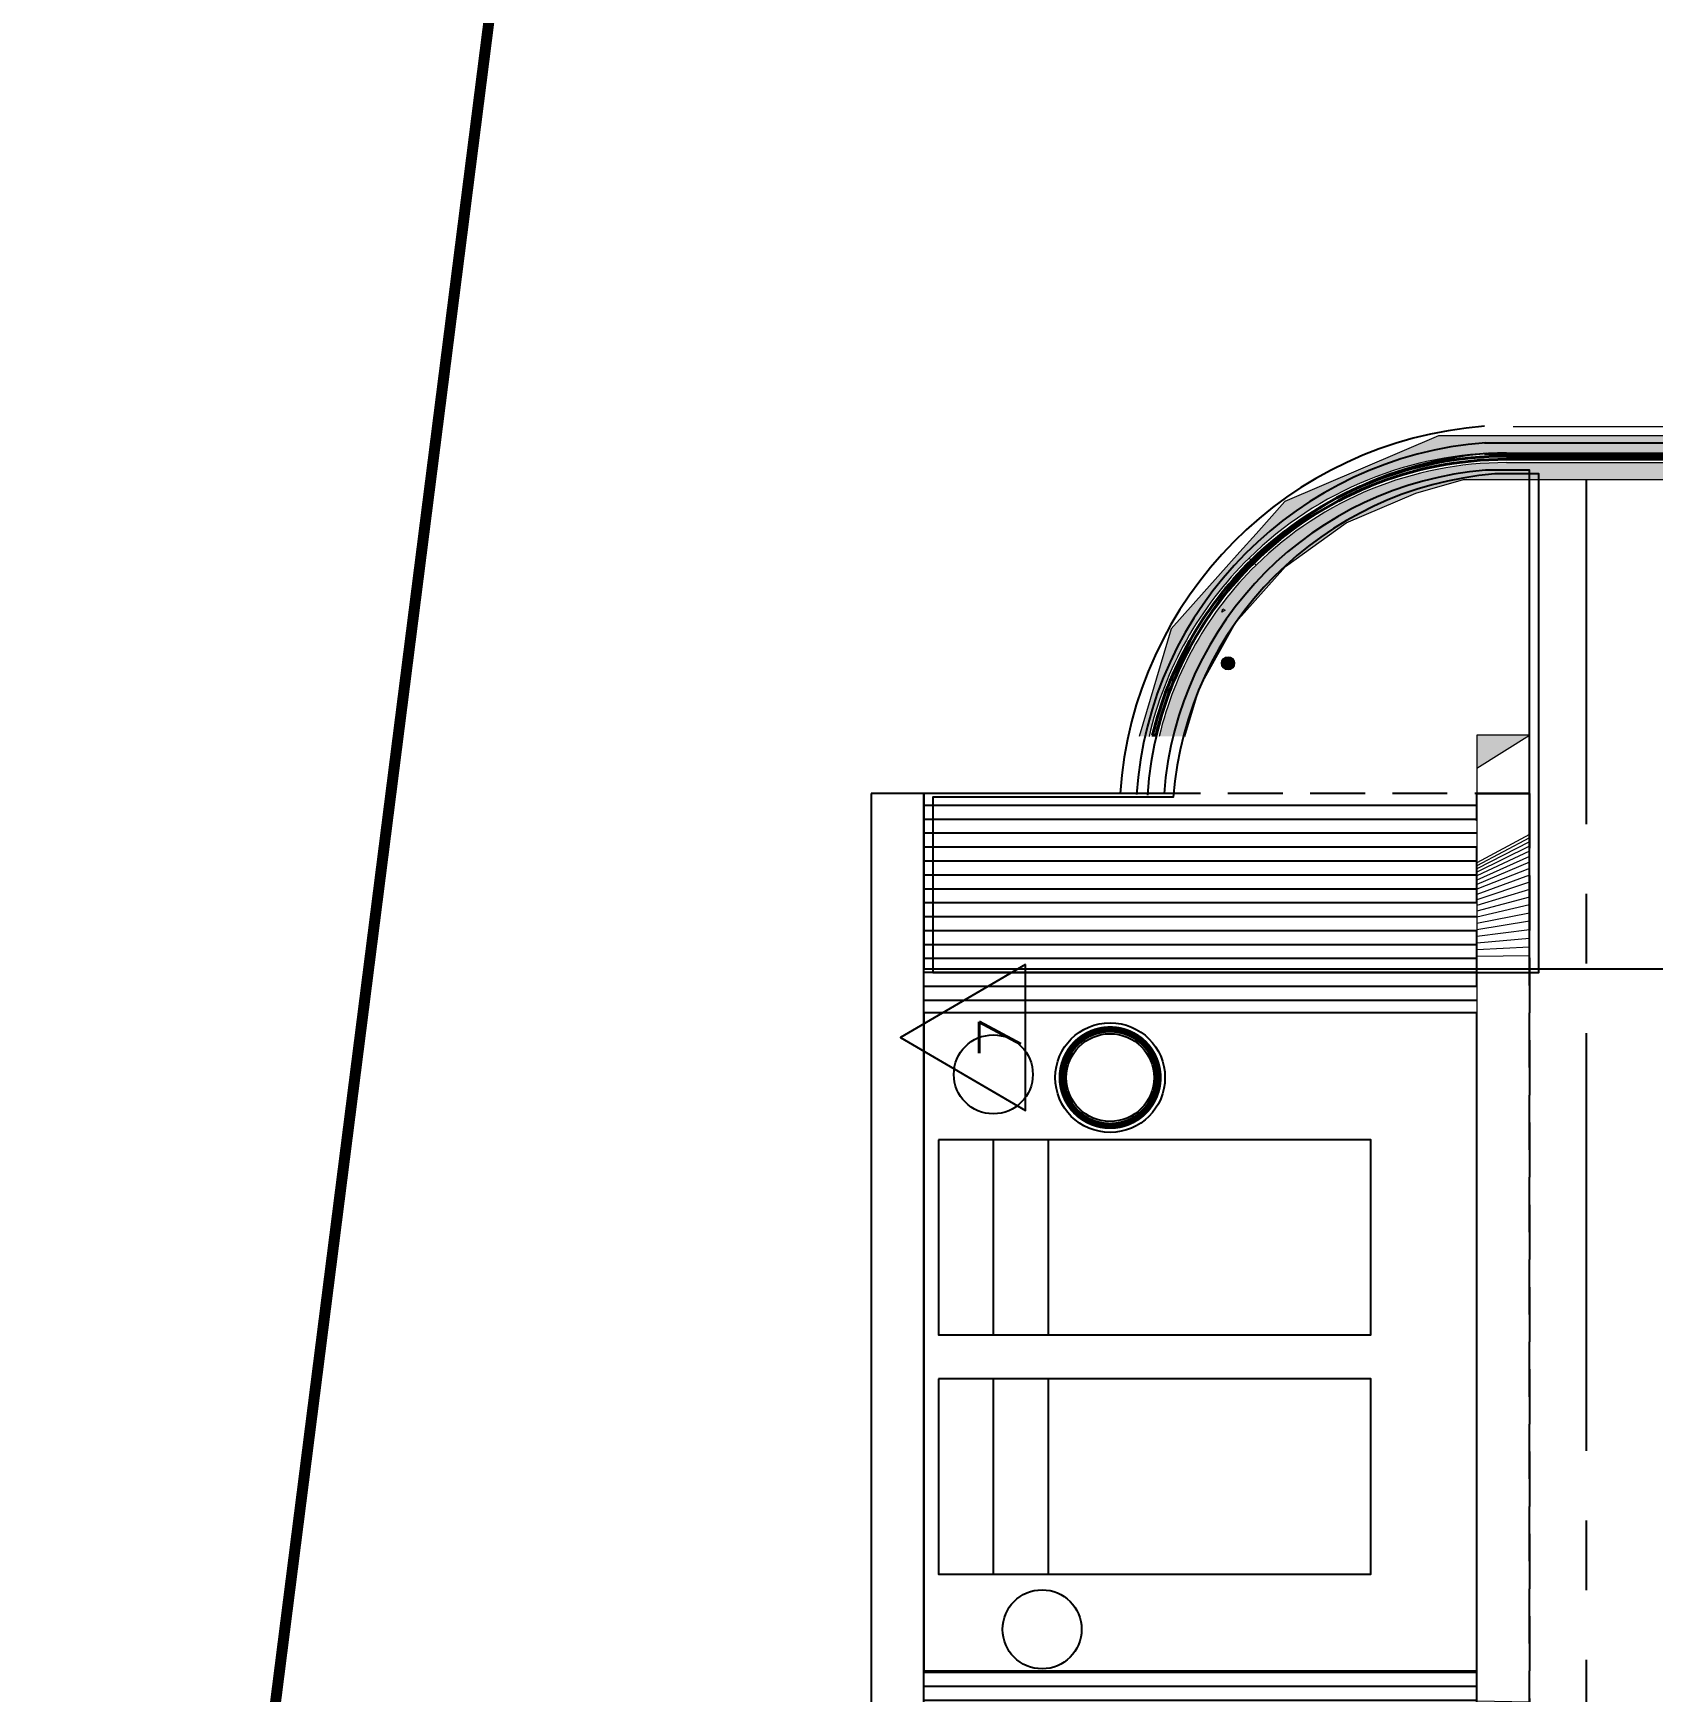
# Model space of a CAD drawing. Extents: x -14.2 to 52.3, y 2.5 to 90.9.
# Drawn here: x -13.45 to -6.07, y 37.06 to 44.62 of the extents above; entities that cross this region are included whole.
import ezdxf
from ezdxf.enums import TextEntityAlignment as Align

# ---------------------------------------------------------------- set-up
doc = ezdxf.new("R2010")
doc.units = 0
for name, pattern in [('limpo_PINI-PSG-PE-0102-LAZ-R00$0$CENTER2', [28.575000000000003, 19.05, -3.175, 3.175, -3.175]), ('limpo_PINI-PSG-PE-0102-LAZ-R00$0$DASHDOT', [1, 0.5, -0.25, 0, -0.25]), ('limpo_PINI-PSG-PE-0102-LAZ-R00$0$HIDDEN', [0.375, 0.25, -0.125]), ('limpo_PINI-PSG-PE-0102-LAZ-R00$0$HIDDEN2', [0.1875, 0.125, -0.0625])]:
    doc.linetypes.add(name, pattern=pattern)
for name, color, linetype in [('FOR_CONTROL', 2, 'Continuous'), ('limpo_PINI-PSG-PE-0102-LAZ-R00$0$PA_ACAB', 3, 'Continuous'), ('limpo_PINI-PSG-PE-0102-LAZ-R00$0$PA_ESTR', 181, 'limpo_PINI-PSG-PE-0102-LAZ-R00$0$CENTER2'), ('limpo_PINI-PSG-PE-0102-LAZ-R00$0$PA_EXTE_1', 1, 'Continuous'), ('limpo_PINI-PSG-PE-0102-LAZ-R00$0$PA_EXTE_2', 2, 'Continuous'), ('limpo_PINI-PSG-PE-0102-LAZ-R00$0$PA_EXTE_3', 3, 'Continuous'), ('limpo_PINI-PSG-PE-0102-LAZ-R00$0$PA_INST_ELET', 162, 'Continuous'), ('limpo_PINI-PSG-PE-0102-LAZ-R00$0$PA_LIMI_TER', 32, 'limpo_PINI-PSG-PE-0102-LAZ-R00$0$DASHDOT'), ('limpo_PINI-PSG-PE-0102-LAZ-R00$0$PA_MOBI', 1, 'Continuous'), ('limpo_PINI-PSG-PE-0102-LAZ-R00$0$XR_ARQT', 7, 'Continuous'), ('XR_ARQT', 7, 'Continuous')]:
    doc.layers.add(name, color=color, linetype=linetype)
for name, color, linetype, lineweight in [('limpo_PINI-PSG-PE-0102-LAZ-R00$0$A-DETL', 1, 'Continuous', 5), ('limpo_PINI-PSG-PE-0102-LAZ-R00$0$A-GENM', 13, 'Continuous', 5), ('limpo_PINI-PSG-PE-0102-LAZ-R00$0$A-GLAZ-CURT', 52, 'Continuous', 5), ('limpo_PINI-PSG-PE-0102-LAZ-R00$0$A-WALL', 1, 'Continuous', 5), ('limpo_PINI-PSG-PE-0102-LAZ-R00$0$G-ANNO-DIMS', 1, 'Continuous', 5), ('limpo_PINI-PSG-PE-0102-LAZ-R00$0$S-BEAM', 12, 'Continuous', 5)]:
    doc.layers.add(name, color=color, linetype=linetype, lineweight=lineweight)
doc.layers.add('PA_VEGE_AUX2', color=6, linetype='Continuous', plot=False)
doc.styles.add('limpo_PINI-PSG-PE-0102-LAZ-R00$0$RMS_2', font='romans.shx', dxfattribs={"width": 1.25, "height": 0.2})

# ---------------------------------------------------------------- blocks, each defined once
blk = doc.blocks.new('limpo_PINI-PSG-PE-0102-LAZ-R00$0$ABAJUR')
at = {"layer": 'limpo_PINI-PSG-PE-0102-LAZ-R00$0$PA_INST_ELET', "linetype": 'limpo_PINI-PSG-PE-0102-LAZ-R00$0$HIDDEN2', "const_width": 0.03}
blk.add_lwpolyline([(-1.592305040393967, 30.17230363251852, 1), (-1.592305040393967, 30.61230363251852, 1)], format="xyb", close=True, dxfattribs=at)
at = {"layer": 'limpo_PINI-PSG-PE-0102-LAZ-R00$0$PA_MOBI'}
for radius in [0.25, 0.2]:
    blk.add_circle((-1.592305040393967, 30.39230363251852), radius, dxfattribs=at)
blk = doc.blocks.new('limpo_PINI-PSG-PE-0102-LAZ-R00$0$SBACAB3')
blk.add_lwpolyline([(3.5, -2.852247072206595), (-5.273559366969494e-16, 3.147752927793391), (-3.5, -2.852247072206595)], close=True)
at = {"style": 'limpo_PINI-PSG-PE-0102-LAZ-R00$0$RMS_2', "width": 1.25}
blk.add_attdef('RE', text='', height=2, dxfattribs=at).set_placement((0.000622995455642622, -2.634608168465888), align=Align.CENTER)
blk = doc.blocks.new('limpo_PINI-PSG-PE-0102-LAZ-R00$0$garden house')
at = {"layer": 'limpo_PINI-PSG-PE-0102-LAZ-R00$0$PA_EXTE_1', "linetype": 'limpo_PINI-PSG-PE-0102-LAZ-R00$0$HIDDEN'}
h = blk.add_hatch(dxfattribs=at)
h.set_pattern_fill('ANSI31', color=256, scale=0.02, angle=45)
h.set_pattern_definition([(90, (0, 0), (-0.0635, 0), [])])
h.paths.add_polyline_path([(-21.67596874912936, 43.95483971245532), (-21.67596874912936, 46.47483971245533), (-22.67596874912931, 46.47483971245533), (-22.67596874912931, 43.95483971245532)])
h = blk.add_hatch(dxfattribs=at)
h.set_pattern_fill('ANSI31', color=256, scale=0.02, angle=45)
h.set_pattern_definition([(90, (-1, 0), (-0.0635, 0), [])])
h.paths.add_polyline_path([(-18.67596874912938, 46.47483971245532), (-18.67596874912938, 43.95483971245531), (-17.67596874912931, 43.95483971245532), (-17.67596874912931, 46.47483971245533)])
for points in [[(-22.67596874912931, 46.71483971245533), (-22.67596874912931, 43.71483971245533), (-17.67596874912931, 43.71483971245533), (-17.67596874912931, 46.71483971245533)], [(-17.67596874912931, 43.71483971245532), (-22.67596874912931, 43.71483971245532), (-22.67596874912931, 43.95483971245532), (-17.67596874912931, 43.95483971245532)]]:
    blk.add_lwpolyline(points, close=True, dxfattribs=at)
at = {"layer": 'limpo_PINI-PSG-PE-0102-LAZ-R00$0$PA_EXTE_2'}
for points in [[(-17.67596874912931, 46.71483971245533), (-22.67596874912931, 46.71483971245533), (-22.67596874912931, 46.47483971245533), (-17.67596874912931, 46.47483971245533)], [(-21.67596874912936, 43.95483971245532), (-18.67596874912938, 43.95483971245532), (-18.67596874912938, 46.47483971245533), (-21.67596874912936, 46.47483971245533)]]:
    blk.add_lwpolyline(points, close=True, dxfattribs=at)
blk = doc.blocks.new('limpo_PINI-PSG-PE-0102-LAZ-R00$0$PINI-EST-PE-1101-TQR-R20_rvt-1-5PPE_008_LAZER__P_A_0_09_')
at = {"layer": 'limpo_PINI-PSG-PE-0102-LAZ-R00$0$S-BEAM'}
h = blk.add_hatch(color=50, dxfattribs=at)
h.paths.add_polyline_path([(-16281.01272989524, 18213.54229682915), (-15977.80558532181, 18431.66831923406), (-15939.16911451407, 18377.96150396806), (-15833.44571940193, 18431.65018049903), (-15701.05804580743, 18485.33917053469), (-15560.65272342702, 18528.39340336021), (-15419.60900143642, 18558.62768845049), (-15282.91475114664, 18576.31610000296), (-15123.06096187827, 18582.48886898401), (-14941.9239656418, 18660.00000000022), (-15450.30083484242, 18660.00000000022), (-16149.96451369333, 18360.60382911588), (-16205.42948618441, 18298.36136539388)])
h.paths.add_polyline_path([(-15869.94562517665, 18262.88615836305), (-15238.1266934947, 18533.25058423763), (-15282.91379139619, 18531.0910160063), (-15424.76311966294, 18512.16000919518), (-15564.49145009923, 18480.81552851187), (-15695.98433116702, 18439.33332528991), (-15827.17480728302, 18384.98096232505), (-15912.62101305697, 18341.05818565737), (-15861.00922603762, 18269.31496861277)])
h.paths.add_polyline_path([(-15921.47038020934, 18353.35929176094), (-15820.89458136937, 18404.40189735884), (-15690.90308085461, 18457.11016618089), (-15556.80829533344, 18498.55233148321), (-15419.60900143642, 18528.40256300033), (-15280.32709906774, 18546.42786578191), (-15282.91475114664, 18546.21466829408), (-15428.42935370774, 18526.70957022076), (-15564.49145009923, 18496.52433076726), (-15701.0618136434, 18453.45984350792), (-15833.45037629929, 18398.61760776321), (-15921.47694703929, 18353.36842001503)])
h = blk.add_hatch(color=50, dxfattribs=at)
h.paths.add_polyline_path([(36619.58749842056, 18460.00000000021), (37085.83165889984, 18460.00000000021), (37085.83165889984, 18537.48886898384), (-15140.00000000001, 18537.48886898401), (-15238.12669349471, 18533.25058423763), (-15330.60177941589, 18493.67916233322), (-15322.15134445459, 18463.76638645483), (-15335.4835663348, 18460.00000000021), (-6269.741944322403, 18460.00000000021), (-6269.741944322403, 18502.85046606758), (-6219.741944322397, 18502.85046606758), (-6219.741944322397, 18460.00000000021), (32600.29062342056, 18460.00000000021)])
h.paths.add_polyline_path([(-15199.1375464399, 18549.93460212666), (-15128.85976720445, 18552.48886898402), (-15151.15209282806, 18552.01831919309), (-15199.10861385137, 18549.94698279824)])
h.paths.add_polyline_path([(37073.35960957759, 18582.48886898384), (37085.83165889984, 18582.48886898384), (37085.83165889984, 18660.00000000022), (-14941.92396564181, 18660.00000000021), (-15123.06096187827, 18582.48886898401), (36619.58749842056, 18582.48886898384)])
for color, points in [(10, [(-15552.72974930635, 18398.62740297829), (-15322.15134445459, 18463.76638645483), (-15330.60177941589, 18493.67916233321), (-15536.26538128374, 18405.67274331966)]), (50, [(-16488.90886228865, 17679.6218266444), (-16146.34357233301, 18064.04656670727), (-16436.64556148644, 17855.20446214751), (-16463.68571241001, 17764.36096602907)]), (50, [(-16538.66900721721, 17512.44873854116), (-16372.8678335186, 17809.84238205248), (-16488.90886228864, 17679.6218266444), (-16536.05563420876, 17521.22856900217)])]:
    blk.add_hatch(color=color, dxfattribs=at).paths.add_polyline_path(points)
h = blk.add_hatch(color=10, dxfattribs=at)
h.paths.add_polyline_path([(-16422.43761488637, 17865.42560282272), (-15861.00922603762, 18269.31496861277), (-15912.62101305697, 18341.05818565737), (-15953.24700727842, 18319.32372237894), (-16064.73264464558, 18249.24962370484), (-16176.76303119782, 18164.52877041869), (-16281.07130772935, 18070.46382509046), (-16370.2404914082, 17975.47095313123), (-16419.04435580565, 17914.33708549944), (-16432.01399512046, 17870.76457060915)])
h.paths.add_polyline_path([(-16381.45235921897, 17985.42257471298), (-16291.58071590911, 18081.1673542205), (-16186.3071701895, 18176.09990684563), (-16064.73264464558, 18266.95010125659), (-15945.8145826971, 18340.84539533525), (-15960.67392058688, 18332.36916176062), (-16073.36478080598, 18261.52438745742), (-16186.42138794637, 18176.01353183507), (-16291.60342361887, 18081.15941736644), (-16381.12363149362, 17985.83380749474)])
h.paths.add_polyline_path([(-16386.42747145137, 18023.91605255507), (-16312.62188225331, 18102.55060191843), (-16205.42948618441, 18199.21643909943), (-16081.77852426299, 18291.63689910622), (-15960.66840931406, 18366.91000419158), (-15939.16911451407, 18377.96150396806), (-15977.80558532181, 18431.66831923406), (-16281.01272989522, 18213.54229682916), (-16354.54628877255, 18131.02337244844), (-16381.61920351454, 18040.06980372645)])
h = blk.add_hatch(color=50, dxfattribs=at)
h.paths.add_polyline_path([(-16813.70276790412, 17289.50098973209), (-16768.62781110428, 17289.50098973209), (-16767.47873106029, 17295.3984909432), (-16731.37904058491, 17424.52090925638), (-16685.05266074322, 17550.33685854036), (-16628.79729904802, 17672.0378069508), (-16562.97446969209, 17788.84166690003), (-16488.00717034716, 17899.99782099144), (-16404.37716385131, 18004.79194571686), (-16386.42747145137, 18023.91605255507), (-16354.54628877254, 18131.02337244844), (-16667.88081144141, 17779.40122635974), (-16793.11974449622, 17358.65126231551)])
h.paths.add_polyline_path([(-16701.19456705357, 17289.50098973209), (-16605.03083864659, 17289.50098973209), (-16419.04435580565, 17914.33708549944), (-16451.52546208448, 17873.64982279389), (-16524.40529069822, 17765.65297273681), (-16588.41291402364, 17652.17251980658), (-16643.13812792619, 17533.93572348523), (-16688.23021622797, 17411.7003251196), (-16722.48869962768, 17289.50098973209), (-16702.10039070473, 17289.50098973209)])
at = {"layer": 'limpo_PINI-PSG-PE-0102-LAZ-R00$0$S-BEAM', "color": 55, "lineweight": 18}
for p, q in [((-15450.3008348424, 18660.0000000002), (-16149.96451369331, 18360.60382911585)), ((-14941.92396564178, 18660.0000000002), (-15450.3008348424, 18660.0000000002)), ((37085.8316588998, 18660.0000000002), (-14941.92396564179, 18660.0000000002)), ((-15552.72974930633, 18398.62740297827), (-15335.48356633479, 18460.0000000002)), ((-15335.48356633479, 18460.0000000002), (-8715.076330821325, 18460.0000000002)), ((-15869.94562517664, 18262.88615836304), (-15552.72974930633, 18398.62740297827)), ((-16149.96451369331, 18360.60382911585), (-16281.01272989522, 18213.54229682913)), ((-16146.34357233299, 18064.04656670725), (-15869.94562517664, 18262.88615836304)), ((-16281.0127298952, 18213.54229682915), (-16354.54628877253, 18131.02337244841)), ((-16354.54628877252, 18131.02337244842), (-16667.88081144138, 17779.40122635972)), ((-16372.86783351859, 17809.84238205245), (-16146.34357233299, 18064.04656670725)), ((-16436.64556148642, 17855.20446214749), (-16432.01399512045, 17870.76457060913)), ((-16422.43761488636, 17865.4256028227), (-16436.64556148642, 17855.20446214749)), ((-16432.01399512045, 17870.76457060913), (-16422.43761488636, 17865.4256028227)), ((-16667.88081144139, 17779.40122635972), (-16813.70276790411, 17289.50098973207)), ((-16538.6690072172, 17512.44873854114), (-16372.86783351859, 17809.84238205245)), ((-16605.03083864658, 17289.50098973207), (-16538.6690072172, 17512.44873854114))]:
    blk.add_line(p, q, dxfattribs=at)
blk = doc.blocks.new('limpo_PINI-PSG-PE-0102-LAZ-R00$0$Parede básica _ DAA_GDC_VID_INFTY - ___-2043446-5PPE_008_LAZER__P_A_0_09_')
at = {"layer": 'limpo_PINI-PSG-PE-0102-LAZ-R00$0$A-WALL'}
for p, q in [((-15140, 18582.48886898399), (-14176.64039042248, 18582.48886898399)), ((-15140, 18537.48886898399), (-14176.64039042248, 18537.48886898399)), ((-14176.64039042248, 18582.48886898399), (-14176.64039042248, 18567.5000000002)), ((-14176.64039042248, 18552.48886898399), (-14176.64039042248, 18537.48886898399))]:
    blk.add_line(p, q, dxfattribs=at)
blk = doc.blocks.new('limpo_PINI-PSG-PE-0102-LAZ-R00$0$Parede básica _ DAA_GDC_VID_INFTY - ___-2045168-5PPE_008_LAZER__P_A_0_09_')
at = {"layer": 'limpo_PINI-PSG-PE-0102-LAZ-R00$0$A-WALL'}
for p, q in [((-16312.62188225329, 18102.55060191839), (-16302.11282829989, 18091.86294649648)), ((-16291.58816590397, 18081.15941736642), (-16281.07130772931, 18070.46382509044)), ((-16753.14180555593, 17290.84493691406), (-16752.78554937393, 17292.35078466766))]:
    blk.add_line(p, q, dxfattribs=at)
for radius, start, end in [(1672.488868983789, 134.517242604964, 166.8832585845849), (1627.488868983791, 134.517242604964, 166.5142933521614), (1642.48886898379, 139.1073686140614, 143.6756193565483), (1642.488868983789, 145.1700639996686, 148.2523775319294), (1642.488868983788, 149.9721877036219, 152.8291367944459), (1657.48886898379, 157.4783879041692, 159.1751195085222), (1642.488868983791, 154.6741271150569, 157.405897157849), (1642.488868983791, 159.3305282075032, 161.9826586362443), (1657.48886898379, 162.0706169640103, 163.8493040829179), (1642.488868983789, 163.9624086620567, 166.5931207475793)]:
    blk.add_arc((-15140, 16910.0000000002), radius, start, end, dxfattribs=at)
blk = doc.blocks.new('limpo_PINI-PSG-PE-0102-LAZ-R00$0$Parede básica _ DAA_GDC_VID_INFTY - ___-2306938-5PPE_008_LAZER__P_A_0_09_')
at = {"layer": 'limpo_PINI-PSG-PE-0102-LAZ-R00$0$A-WALL'}
for p, q in [((-16302.11282829989, 18091.86294649648), (-16312.62188225329, 18102.5506019184)), ((-16281.07130772931, 18070.46382509044), (-16291.58816590397, 18081.15941736642))]:
    blk.add_line(p, q, dxfattribs=at)
for radius, start in [(1672.488868983788, 90.00000000000067), (1627.488868983788, 90.00000000000072)]:
    blk.add_arc((-15140, 16910.0000000002), radius, start, 134.5172426049639, dxfattribs=at)
blk = doc.blocks.new('limpo_PINI-PSG-PE-0102-LAZ-R00$0$Modelos genéricos 5 - Modelos genéricos 2-2316384-5PPE_008_LAZER__P_A_0_09_')
at = {"layer": 'limpo_PINI-PSG-PE-0102-LAZ-R00$0$A-GENM'}
h = blk.add_hatch(color=256, dxfattribs=at)
h.paths.add_polyline_path([(-15274.88201791462, 11883.25101585227), (-15034.88201791463, 11883.25101585229), (-15274.88201791464, 12033.3036035411)])
h.paths.add_polyline_path([(-15274.88201791464, 17144.49108981848), (-15034.88201791466, 17294.5436775073), (-15274.88201791466, 17294.54367750731)])
at = {"layer": 'limpo_PINI-PSG-PE-0102-LAZ-R00$0$A-GENM', "lineweight": 15}
for p, q in [((-15034.88201791464, 17294.54367750728), (-15274.88201791464, 17294.54367750729)), ((-15274.88201791464, 17294.54367750729), (-15274.88201791462, 17144.49108981846)), ((-15274.88201791462, 17144.49108981846), (-15034.88201791464, 17294.54367750728)), ((-15034.88201791461, 11883.25101585228), (-15274.88201791462, 12033.30360354108)), ((-15274.88201791462, 12033.30360354108), (-15274.88201791461, 11883.25101585226)), ((-15274.88201791461, 11883.25101585226), (-15034.88201791461, 11883.25101585228))]:
    blk.add_line(p, q, dxfattribs=at)
at = {"layer": 'limpo_PINI-PSG-PE-0102-LAZ-R00$0$A-GENM'}
for p, q in [((-15034.88201791464, 17294.54367750728), (-15034.88201791464, 16842.62137448094)), ((-15274.88201791462, 17144.49108981846), (-15274.88201791462, 16712.80087860105)), ((-15034.88201791464, 16842.62137448094), (-15274.88201791464, 16712.80087860104)), ((-15034.88201791464, 16827.12392797445), (-15274.88201791464, 16699.96089825092)), ((-15034.88201791464, 16809.25206452154), (-15274.88201791464, 16686.22117326394)), ((-15034.88201791464, 16789.08294034926), (-15274.88201791465, 16670.71533527012)), ((-15034.88201791464, 16842.62137448094), (-15034.88201791464, 16827.12392797444)), ((-15034.88201791464, 16827.12392797445), (-15034.88201791464, 16809.25206452154)), ((-15034.88201791465, 16809.25206452154), (-15034.88201791465, 16789.08294034926)), ((-15034.88201791465, 16789.08294034926), (-15034.88201791465, 16766.70362939551)), ((-15034.88201791465, 16766.70362939551), (-15274.88201791465, 16653.51032591459)), ((-15034.88201791465, 16742.21074739392), (-15274.88201791465, 16634.68042249016)), ((-15034.88201791465, 16715.7100347651), (-15274.88201791465, 16614.30691726269)), ((-15274.88201791462, 16712.80087860105), (-15274.88201791462, 16699.96089825093)), ((-15034.88201791465, 16766.7036293955), (-15034.88201791465, 16742.21074739392)), ((-15034.88201791465, 16742.21074739392), (-15034.88201791465, 16715.7100347651)), ((-15034.88201791465, 16715.7100347651), (-15034.88201791465, 16687.31590011619)), ((-15274.88201791462, 16699.96089825093), (-15274.88201791462, 16686.22117326394)), ((-15034.88201791465, 16687.31590011619), (-15274.88201791465, 16592.47776652221)), ((-15274.88201791462, 16686.22117326394), (-15274.88201791462, 16670.71533527013)), ((-15274.88201791462, 16670.71533527013), (-15274.88201791462, 16653.5103259146)), ((-15034.88201791465, 16657.15092631643), (-15274.88201791465, 16569.28721085793)), ((-15274.88201791462, 16653.5103259146), (-15274.88201791462, 16634.68042249016)), ((-15274.88201791462, 16634.68042249016), (-15274.88201791462, 16614.3069172627)), ((-15034.88201791465, 16687.31590011619), (-15034.88201791465, 16657.15092631643)), ((-15034.88201791465, 16657.15092631643), (-15034.88201791465, 16625.34534128402)), ((-15034.88201791465, 16625.34534128402), (-15274.88201791465, 16544.8353682993)), ((-15274.88201791462, 16614.3069172627), (-15274.88201791462, 16592.47776652221)), ((-15274.88201791462, 16592.47776652221), (-15274.88201791462, 16569.28721085794)), ((-15034.88201791465, 16592.036455767), (-15274.88201791465, 16519.22780209131)), ((-15274.88201791462, 16569.28721085793), (-15274.88201791462, 16544.8353682993)), ((-15034.88201791465, 16557.36807054709), (-15274.88201791465, 16492.5750649597)), ((-15034.88201791465, 16625.34534128402), (-15034.88201791465, 16592.036455767)), ((-15034.88201791465, 16592.036455767), (-15034.88201791465, 16557.36807054709)), ((-15034.88201791465, 16557.36807054709), (-15034.88201791465, 16521.48985562393)), ((-15274.88201791462, 16544.8353682993), (-15274.88201791462, 16519.22780209131)), ((-15034.88201791465, 16521.48985562393), (-15274.88201791465, 16464.99222182902)), ((-15274.88201791462, 16519.22780209131), (-15274.88201791462, 16492.5750649597)), ((-15274.88201791462, 16492.5750649597), (-15274.88201791462, 16464.99222182902)), ((-15034.88201791465, 16484.55670406271), (-15274.88201791465, 16436.59835307065)), ((-15034.88201791465, 16521.48985562393), (-15034.88201791465, 16484.55670406271)), ((-15034.88201791465, 16484.55670406271), (-15034.88201791465, 16446.72806328877)), ((-15274.88201791462, 16464.99222182902), (-15274.88201791462, 16436.59835307065)), ((-15034.88201791465, 16446.72806328877), (-15274.88201791465, 16407.51604040365)), ((-15274.88201791462, 16436.59835307065), (-15274.88201791462, 16407.51604040365)), ((-15034.88201791466, 16408.1672467262), (-15274.88201791465, 16377.87083769561)), ((-15274.88201791462, 16407.51604040365), (-15274.88201791462, 16377.87083769561)), ((-15034.88201791465, 16446.72806328877), (-15034.88201791465, 16408.1672467262)), ((-15034.88201791465, 16408.1672467262), (-15034.88201791465, 16369.04072873918)), ((-15274.88201791462, 16377.87083769562), (-15274.88201791462, 16347.79072891319)), ((-15034.88201791465, 16369.04072873918), (-15274.88201791466, 16347.79072891319)), ((-15274.88201791462, 16347.79072891319), (-15274.88201791462, 16317.40557559229)), ((-15034.88201791465, 16369.04072873918), (-15034.88201791465, 16329.51742593333)), ((-15034.88201791465, 16329.51742593333), (-15274.88201791465, 16317.40557559229)), ((-15274.88201791462, 16317.40557559229), (-15274.88201791462, 16286.00694002157)), ((-15034.88201791462, 16289.76796790965), (-15274.88201791462, 16286.00694002157)), ((-15274.88201791462, 16286.00694002157), (-15274.88201791462, 12891.78775333797)), ((-15034.88201791465, 16329.51742593333), (-15034.88201791465, 16289.76796790965)), ((-15034.88201791462, 16289.76796790965), (-15034.8820179146, 12888.0267254499)), ((-15274.88201791462, 12891.78775333797), (-15274.88201791462, 12860.38911776725)), ((-15034.8820179146, 12888.0267254499), (-15274.8820179146, 12891.78775333797)), ((-15274.88201791462, 12860.38911776725), (-15274.88201791462, 12830.00396444636)), ((-15034.8820179146, 12848.27726742621), (-15274.8820179146, 12860.38911776725)), ((-15034.8820179146, 12888.0267254499), (-15034.8820179146, 12848.27726742621)), ((-15274.88201791462, 12830.00396444636), (-15274.88201791462, 12799.92385566393)), ((-15034.8820179146, 12808.75396462036), (-15274.8820179146, 12830.00396444636)), ((-15274.88201791462, 12799.92385566393), (-15274.88201791462, 12770.2786529559)), ((-15034.8820179146, 12769.62744663335), (-15274.8820179146, 12799.92385566393)), ((-15034.8820179146, 12848.27726742621), (-15034.8820179146, 12808.75396462036)), ((-15034.8820179146, 12808.75396462036), (-15034.8820179146, 12769.62744663335)), ((-15274.88201791462, 12770.2786529559), (-15274.88201791462, 12741.1963402889)), ((-15034.8820179146, 12731.06663007078), (-15274.8820179146, 12770.2786529559)), ((-15274.88201791462, 12741.1963402889), (-15274.88201791462, 12712.80247153053)), ((-15034.8820179146, 12693.23798929684), (-15274.8820179146, 12741.1963402889)), ((-15274.88201791462, 12712.80247153053), (-15274.88201791462, 12685.21962839984)), ((-15034.8820179146, 12656.30483773562), (-15274.8820179146, 12712.80247153054)), ((-15034.8820179146, 12769.62744663335), (-15034.8820179146, 12731.06663007078)), ((-15034.8820179146, 12731.06663007078), (-15034.8820179146, 12693.23798929684)), ((-15274.88201791462, 12685.21962839984), (-15274.88201791462, 12658.56689126824)), ((-15034.8820179146, 12620.42662281246), (-15274.8820179146, 12685.21962839985)), ((-15274.88201791462, 12658.56689126824), (-15274.88201791462, 12632.95932506025)), ((-15034.8820179146, 12585.75823759256), (-15274.8820179146, 12658.56689126825)), ((-15274.88201791462, 12632.95932506025), (-15274.88201791462, 12608.50748250161)), ((-15034.8820179146, 12552.44935207554), (-15274.8820179146, 12632.95932506026)), ((-15034.8820179146, 12693.23798929684), (-15034.8820179146, 12656.30483773562)), ((-15034.8820179146, 12656.30483773562), (-15034.8820179146, 12620.42662281246)), ((-15274.88201791462, 12608.50748250161), (-15274.88201791462, 12585.31692683734)), ((-15034.8820179146, 12520.64376704313), (-15274.8820179146, 12608.50748250163)), ((-15274.88201791462, 12585.31692683734), (-15274.88201791462, 12563.48777609685)), ((-15034.8820179146, 12490.47879324337), (-15274.8820179146, 12585.31692683735)), ((-15274.88201791462, 12563.48777609685), (-15274.88201791462, 12543.11427086939)), ((-15034.8820179146, 12462.08465859446), (-15274.8820179146, 12563.48777609687)), ((-15034.8820179146, 12620.42662281246), (-15034.8820179146, 12585.75823759256)), ((-15034.8820179146, 12585.75823759256), (-15034.8820179146, 12552.44935207554)), ((-15034.8820179146, 12552.44935207554), (-15034.8820179146, 12520.64376704313)), ((-15274.88201791462, 12543.11427086939), (-15274.88201791462, 12524.28436744495)), ((-15034.8820179146, 12435.58394596564), (-15274.8820179146, 12543.11427086941)), ((-15274.88201791462, 12524.28436744495), (-15274.88201791462, 12507.07935808942)), ((-15034.88201791461, 12411.09106396406), (-15274.8820179146, 12524.28436744497)), ((-15274.88201791462, 12507.07935808942), (-15274.88201791462, 12491.57352009561)), ((-15034.8820179146, 12388.7117530103), (-15274.8820179146, 12507.07935808944)), ((-15274.88201791462, 12491.57352009561), (-15274.88201791462, 12477.83379510862)), ((-15034.88201791461, 12368.54262883803), (-15274.8820179146, 12491.57352009563)), ((-15274.88201791462, 12477.83379510862), (-15274.88201791462, 12464.9938147585)), ((-15034.88201791461, 12350.67076538512), (-15274.88201791461, 12477.83379510864)), ((-15034.8820179146, 12520.64376704313), (-15034.8820179146, 12490.47879324336)), ((-15034.8820179146, 12490.47879324337), (-15034.8820179146, 12462.08465859446)), ((-15274.88201791462, 12464.9938147585), (-15274.88201791462, 12033.30360354108)), ((-15034.88201791461, 12335.17331887861), (-15274.88201791461, 12464.99381475852)), ((-15034.8820179146, 12462.08465859446), (-15034.8820179146, 12435.58394596564)), ((-15034.8820179146, 12435.58394596564), (-15034.8820179146, 12411.09106396406)), ((-15034.8820179146, 12411.09106396406), (-15034.8820179146, 12388.7117530103)), ((-15034.88201791461, 12388.7117530103), (-15034.88201791461, 12368.54262883803)), ((-15034.88201791461, 12368.54262883803), (-15034.88201791461, 12350.67076538512)), ((-15034.88201791461, 12350.67076538512), (-15034.88201791461, 12335.17331887861)), ((-15034.88201791461, 12335.17331887861), (-15034.88201791461, 11883.25101585228))]:
    blk.add_line(p, q, dxfattribs=at)
blk = doc.blocks.new('limpo_PINI-PSG-PE-0102-LAZ-R00$0$A$C745163c0')
at = {"layer": 'limpo_PINI-PSG-PE-0102-LAZ-R00$0$G-ANNO-DIMS'}
h = blk.add_hatch(color=256, dxfattribs=at)
edge = h.paths.add_edge_path()
edge.add_arc((-22088.84216527626, 20137.84755512083), 30.00000000000182, 0, 360)
at = {"layer": 'limpo_PINI-PSG-PE-0102-LAZ-R00$0$A-DETL', "color": 1}
blk.add_line((3102.224319104131, 21215.00006364005), (-20790.00013457738, 21215.00006364772), dxfattribs=at)
at = {"layer": 'limpo_PINI-PSG-PE-0102-LAZ-R00$0$A-WALL', "color": 170, "lineweight": 40}
for p, q in [((-13606.64052500045, 21082.50006364024), (-20820.00013457796, 21082.50006364027)), ((-20820.00013457796, 21067.50006364027), (-13606.64052500045, 21067.50006364024)), ((-21971.5961047032, 20596.16741786055), (-21982.11296287785, 20606.86301013655)), ((-22432.27567247122, 19809.54374114779), (-22416.85091348281, 19809.54374114779))]:
    blk.add_line(p, q, dxfattribs=at)
at = {"layer": 'limpo_PINI-PSG-PE-0102-LAZ-R00$0$A-WALL'}
for p, q in [((-22433.46516921805, 19804.52191017077), (-22432.27567247122, 19809.54374114779)), ((-22416.85091348281, 19809.54374114779), (-22418.05178646769, 19804.52235269919))]:
    blk.add_line(p, q, dxfattribs=at)
at = {"layer": 'limpo_PINI-PSG-PE-0102-LAZ-R00$0$A-WALL', "color": 170, "lineweight": 40}
for radius, start, end in [(1657.499999999998, 90, 134.5172426050327), (1642.499999999998, 90, 134.5172426050327), (1657.500000000002, 134.5172426050327, 166.5850205554364), (1642.499999999999, 134.5172426050327, 166.4601879247925)]:
    blk.add_arc((-20820.00013457797, 19425.00006364027), radius, start, end, dxfattribs=at)
at = {"layer": 'limpo_PINI-PSG-PE-0102-LAZ-R00$0$G-ANNO-DIMS'}
blk.add_circle((-22088.84216527626, 20137.84755512083), 30.00000000000182, dxfattribs=at)
at = {"lineweight": 5}
blk.add_blockref('limpo_PINI-PSG-PE-0102-LAZ-R00$0$PINI-EST-PE-1101-TQR-R20_rvt-1-5PPE_008_LAZER__P_A_0_09_', (-5680.000134577966, 2515.000063640069), dxfattribs=at)
at = {"layer": 'limpo_PINI-PSG-PE-0102-LAZ-R00$0$A-GENM'}
blk.add_blockref('limpo_PINI-PSG-PE-0102-LAZ-R00$0$Modelos genéricos 5 - Modelos genéricos 2-2316384-5PPE_008_LAZER__P_A_0_09_', (-5680.000134577966, 2515.000063640069), dxfattribs=at)
at = {"layer": 'limpo_PINI-PSG-PE-0102-LAZ-R00$0$A-GLAZ-CURT'}
for name in ['limpo_PINI-PSG-PE-0102-LAZ-R00$0$Parede básica _ DAA_GDC_VID_INFTY - ___-2306938-5PPE_008_LAZER__P_A_0_09_', 'limpo_PINI-PSG-PE-0102-LAZ-R00$0$Parede básica _ DAA_GDC_VID_INFTY - ___-2043446-5PPE_008_LAZER__P_A_0_09_', 'limpo_PINI-PSG-PE-0102-LAZ-R00$0$Parede básica _ DAA_GDC_VID_INFTY - ___-2045168-5PPE_008_LAZER__P_A_0_09_']:
    blk.add_blockref(name, (-5680.000134577966, 2515.000063640069), dxfattribs=at)
blk = doc.blocks.new('limpo_PINI-PSG-PE-0102-LAZ-R00')
at = {"layer": 'limpo_PINI-PSG-PE-0102-LAZ-R00$0$XR_ARQT', "xscale": 0.001000000000038553, "yscale": 0.001000000000038553, "zscale": 0.001000000000038553}
blk.add_blockref('limpo_PINI-PSG-PE-0102-LAZ-R00$0$A$C745163c0', (14.12395706891857, 21.59203309899526), dxfattribs=at)
at = {"layer": 'limpo_PINI-PSG-PE-0102-LAZ-R00$0$PA_ESTR', "ltscale": 0.1}
blk.add_lwpolyline([(-6.331129659168727, 29.56703316294278), (-6.331129659168727, 42.56707684224036)], dxfattribs=at)
at = {"layer": 'limpo_PINI-PSG-PE-0102-LAZ-R00$0$PA_EXTE_1'}
blk.add_line((-6.590897677084364, 40.3368211112175), (-3.914368267076546, 40.3368211112175), dxfattribs=at)
for points in [[(-6.79099651177883, 42.73526646859423, 0.3729126971103544), (-8.382102201852666, 41.13175227080575, 0.3729126971103544)], [(-6.796646411555571, 42.73505335669978), (46.79427086478295, 42.73505335669959, -0.4568817190241308), (47.79389658616191, 41.58066354695629), (42.79501528275949, 6.972886600054039, -0.3727950415492017), (41.48362510372277, 5.837308875212324), (17.26084603031943, 5.837308875212321)], [(-6.787229911927629, 42.68540854319053, 0.3729126971103545), (-8.332216520901166, 41.12837309398213, 0.3729126971103545)], [(-6.796646411555571, 42.68505335669978), (46.79427086478295, 42.6850533566996, -0.4568817190241289), (47.74441016431147, 41.58781155733963), (42.74552886090905, 6.980034610437372, -0.3727950415492013), (41.48362510372277, 5.887308875212323), (17.26084603031943, 5.887308875212322)]]:
    blk.add_lwpolyline(points, format="xyb", dxfattribs=at)
at = {"layer": 'limpo_PINI-PSG-PE-0102-LAZ-R00$0$PA_EXTE_3'}
blk.add_lwpolyline([(-6.796646411555631, 42.81005335669978, 0.3729126971103551), (-8.456930723279907, 41.13682103604117)], format="xyb", dxfattribs=at)
blk.add_lwpolyline([(-9.350897677084362, 40.3368211112175), (-6.590897677084364, 40.3368211112175), (-6.590897677084356, 42.61005335669976), (-6.791381189972391, 42.60974113517938, 0.3687940411778979), (-8.256416819817963, 41.13682103604117), (-9.350897677084362, 41.13682103604117)], format="xyb", close=True, dxfattribs=at)
blk.add_lwpolyline([(-9.590897677084364, 41.13682103604118), (-9.590897677084364, 36.13682103604118), (-8.506080138760618, 36.13682103604118), (-8.506080138760618, 34.57167466836086), (-9.590897690729115, 34.57167466836086), (-9.590897690729115, 29.37167466836087)], dxfattribs=at)
at = {"layer": 'limpo_PINI-PSG-PE-0102-LAZ-R00$0$PA_LIMI_TER', "const_width": 0.05, "flags": 128}
blk.add_lwpolyline([(0.4970085624111462, 4.36558723695434), (45.47574832000223, 3.670261625334525), (49.07745403936157, 28.95735333842442), (49.72918204826378, 28.88924482142271), (52.34296923005887, 53.35727549986834), (-10.25666744386623, 53.13422794217987), (-13.38075469829495, 28.51118229803883), (2.923073656842611, 25.66223405756262)], close=True, dxfattribs=at)
at = {"layer": 'limpo_PINI-PSG-PE-0102-LAZ-R00$0$PA_MOBI'}
for p, q in [((-9.034303110031004, 39.55816961346764), (-9.034303110031004, 38.66816961346764)), ((-8.784303110031004, 39.55816961346764), (-8.784303110031004, 38.66816961346764)), ((-9.034303110031004, 38.46816961346764), (-9.034303110031004, 37.57816961346764)), ((-8.784303110031004, 38.46816961346764), (-8.784303110031004, 37.57816961346764))]:
    blk.add_line(p, q, dxfattribs=at)
for points in [[(-9.284303110031004, 39.55816961346764), (-9.284303110031004, 38.66816961346764), (-7.314303110031005, 38.66816961346763), (-7.314303110031005, 39.55816961346764)], [(-9.284303110031004, 38.46816961346764), (-9.284303110031004, 37.57816961346764), (-7.314303110031005, 37.57816961346764), (-7.314303110031005, 38.46816961346764)]]:
    blk.add_lwpolyline(points, close=True, dxfattribs=at)
for centre in [(-9.0341122475987, 39.85607285409969), (-8.812061655741871, 37.32652071300685)]:
    blk.add_circle(centre, 0.18, dxfattribs=at)
at = {"layer": 'limpo_PINI-PSG-PE-0102-LAZ-R00$0$PA_ACAB', "xscale": 0.09500000000000003, "yscale": 0.09500000000000003, "zscale": 0.09500000000000003, "rotation": 90}
blk.add_blockref('limpo_PINI-PSG-PE-0102-LAZ-R00$0$SBACAB3', (-9.158467824069767, 40.02457910863598), dxfattribs=at).add_auto_attribs({'RE': '7'})
at = {"layer": 'limpo_PINI-PSG-PE-0102-LAZ-R00$0$PA_MOBI', "rotation": 90}
blk.add_blockref('limpo_PINI-PSG-PE-0102-LAZ-R00$0$garden house', (37.12394203537097, 58.81278978517049), dxfattribs=at)
at = {"layer": 'limpo_PINI-PSG-PE-0102-LAZ-R00$0$PA_MOBI'}
blk.add_blockref('limpo_PINI-PSG-PE-0102-LAZ-R00$0$ABAJUR', (-6.90980094681592, 9.449077253654075), dxfattribs=at)

msp = doc.modelspace()

# ---------------------------------------------------------------- linework, layer by layer
at = {"layer": 'FOR_CONTROL'}
for points in [[(-6.590897677084342, 42.61005335669977), (-6.791381189972398, 42.60974113517938, 0.3687940411778955), (-8.256416819817957, 41.13682103604117), (-9.350897677084362, 41.13682103604118), (-9.350897677084362, 40.33682111121751), (-6.590897677084371, 40.3368211112175)], [(-6.590897677084341, 42.61005335669975), (-6.791381189972396, 42.60974113517938, 0.3687940411778959), (-8.256416819817957, 41.13682103604117), (-9.350897677084362, 41.13682103604118), (-9.350897677084362, 40.33682111121751), (-6.590897677084371, 40.3368211112175)]]:
    msp.add_lwpolyline(points, format="xyb", close=True, dxfattribs=at)
at = {"layer": 'PA_VEGE_AUX2'}
msp.add_lwpolyline([(-9.350897677084362, 40.3368211112175), (-6.590897677084371, 40.3368211112175), (-6.590897677084342, 42.61005335669976), (-6.791381189972384, 42.60974113517938, 0.3687940411778979), (-8.256416819817957, 41.13682103604117), (-9.350897677084362, 41.13682103604117)], format="xyb", close=True, dxfattribs=at)

# ---------------------------------------------------------------- next in the draw order: block references
at = {"layer": 'XR_ARQT'}
msp.add_blockref('limpo_PINI-PSG-PE-0102-LAZ-R00', (-0.04176675143469311, 0.01701602956512716), dxfattribs=at)

doc.saveas('drawing.dxf')
